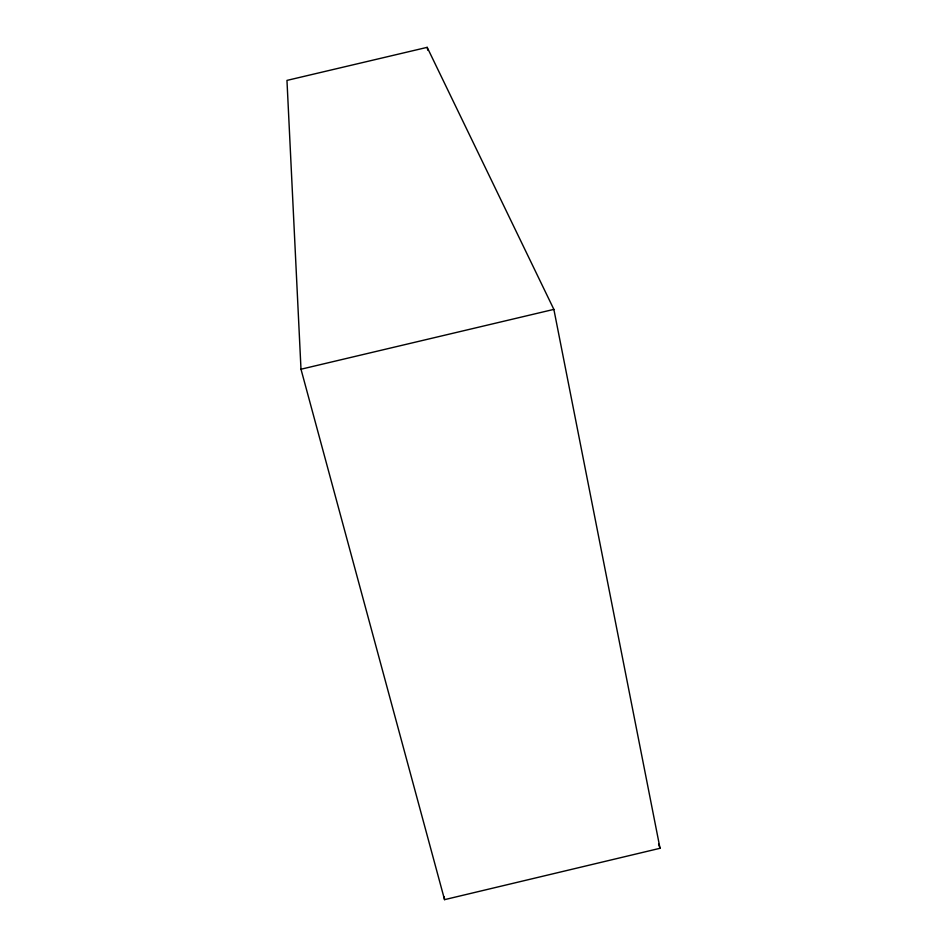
<?xml version="1.0" encoding="UTF-8"?>
<svg xmlns="http://www.w3.org/2000/svg" width="947" height="947" viewBox="0 0 947 947"><rect width="100%" height="100%" fill="white"/><g stroke="black" fill="none" stroke-linecap="round" stroke-linejoin="round"><path stroke-width="1.42" d="M444.557 899.65L660.035 848.287L553.865 309.385L427.18 47.35L286.965 80.4L300.992 369.223L444.557 899.65L444.119 896.726M300.992 369.223L553.865 309.385M658.579 844.097L660.035 848.287M427.18 47.35L427.795 50.238"/></g></svg>
